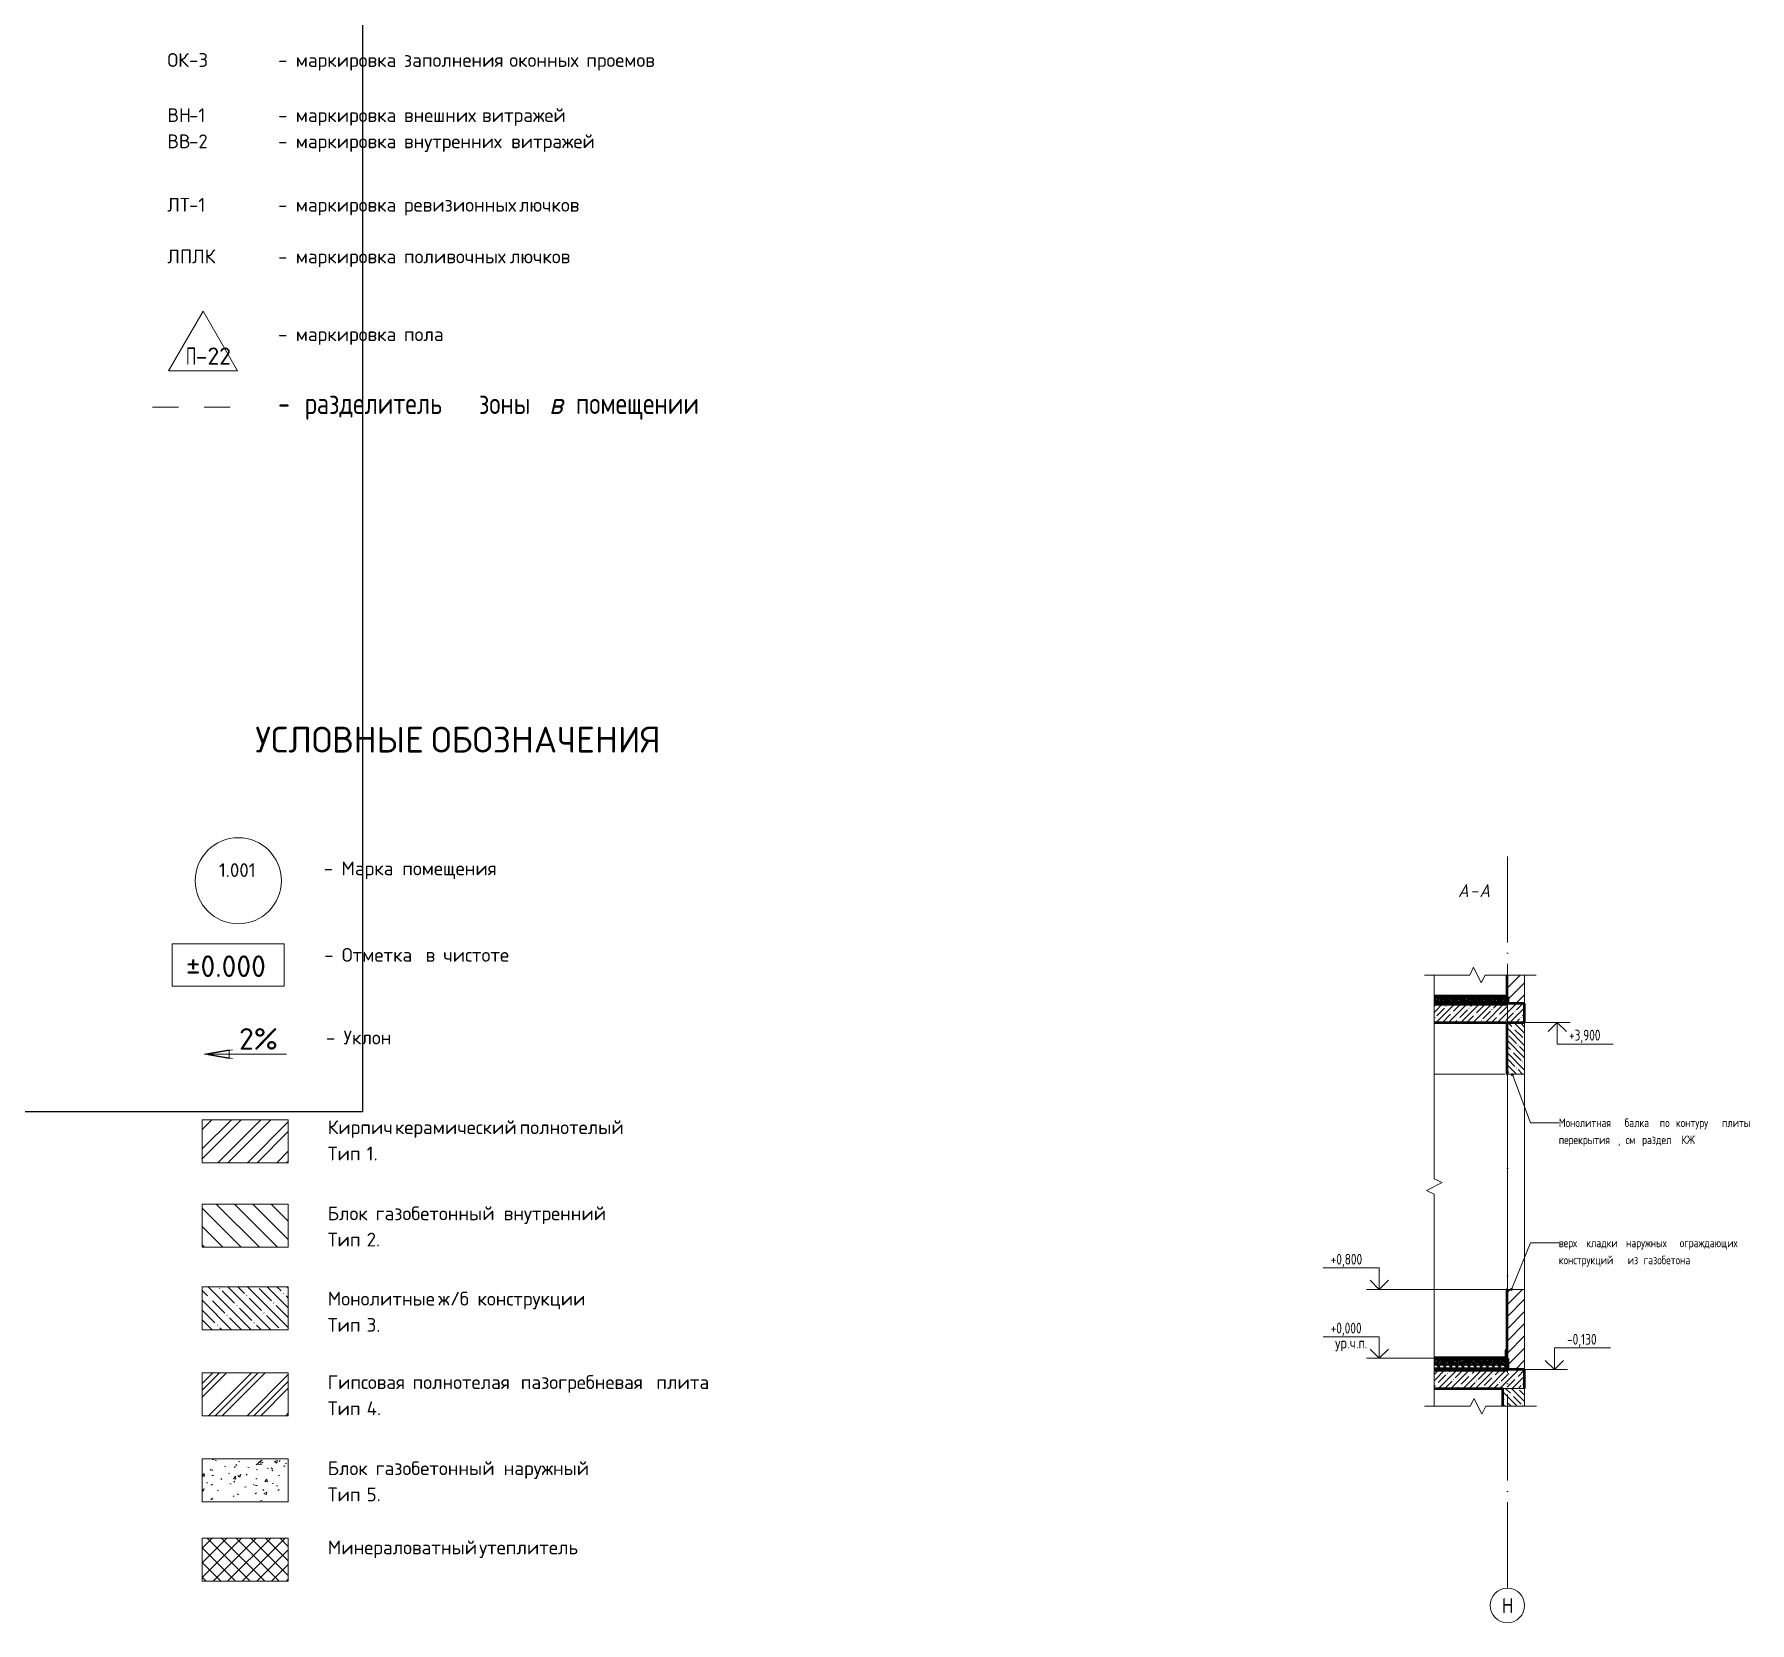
# Model space of a CAD drawing. Header units: millimetres. Extents: x -68946 to 690821, y -552984 to 293768.
# Drawn here: x 169957 to 189880, y -10494 to 7954 of the extents above; entities that cross this region are included whole.
import ezdxf

# ---------------------------------------------------------------- set-up
doc = ezdxf.new("R2010")
doc.units = ezdxf.units.MM
for name, pattern in [('ADSK_Линия сетки_2_', [1250, 1000, -125, 0, -125]), ('ADSK_Линия сетки_3_', [1250, 1000, -125, 0, -125]), ('ADSK_Невидимые', [500, 300, -200]), ('ADSK_Скрыто', [600, 300, -300])]:
    doc.linetypes.add(name, pattern=pattern)
for name, color, linetype, lineweight in [('A-____-NOTE-TEXT', 250, 'Continuous', 9), ('A-CLNG-____-OTLN', 250, 'Continuous', 9), ('A-DETL-____-HDLN', 250, 'ADSK_Невидимые', 9), ('A-DETL-____-OTLN', 250, 'Continuous', 5), ('A-DETL-____-THIN', 250, 'Continuous', 9), ('A-DETL-GENF-OTLN', 250, 'Continuous', 5), ('A-FLOR-____-IDEN', 250, 'Continuous', 9), ('A-FLOR-____-MCUT', 250, 'Continuous', 9), ('A-FLOR-____-PATT', 250, 'Continuous', 25), ('A-FLOR-FNSH-MCUT', 250, 'Continuous', 25), ('A-WALL-____-MCUT', 250, 'Continuous', 13), ('A-WALL-____-PATT', 250, 'Continuous', 13), ('A-WALL-FNSH-MCUT', 250, 'Continuous', 13), ('G-____-____-DIMS', 250, 'Continuous', 9), ('G-____-____-TEXT', 250, 'Continuous', 9), ('S-GRID-____-IDEN', 250, 'Continuous', 9), ('S-GRID-____-OTLN', 250, 'Continuous', 9)]:
    doc.layers.add(name, color=color, linetype=linetype, lineweight=lineweight)
doc.styles.add('GOST Common_3', font='', dxfattribs={"width": 0.9, "height": 12.5})
doc.styles.add('GOST Common_4', font='', dxfattribs={"width": 0.9, "height": 175})
doc.styles.add('GOST Common_5', font='', dxfattribs={"width": 0.8, "height": 125})
doc.styles.add('ISOCPEUR_2', font='isocpeur.ttf', dxfattribs={"height": 160})
doc.styles.add('ISOCPEUR_4', font='isocpeur.ttf', dxfattribs={"height": 300})
doc.styles.add('ISOCPEUR_5', font='isocpeur.ttf', dxfattribs={"height": 8})
doc.styles.add('ISOCPEUR_6', font='isocpeur.ttf', dxfattribs={"height": 3.5})
doc.styles.add('ISOCPEUR_B_I', font='', dxfattribs={"width": 0.9, "height": 17.5})
doc.styles.add('ISOCPEUR_I_1', font='ГОСТ тип А.ttf', dxfattribs={"height": 2500})
doc.styles.get('GOST Common_3').set_extended_font_data('GOST Common')
doc.styles.get('GOST Common_4').set_extended_font_data('GOST Common')
doc.styles.get('GOST Common_5').set_extended_font_data('GOST Common')
doc.styles.get('ISOCPEUR_B_I').set_extended_font_data('ISOCPEUR', italic=True, bold=True)
pattern_1 = [(45, (-43543.95, 4850), (-37.7171, 37.7171), [53.34, -8.89, 1.778, -8.89]), (45, (-43543.95, 4887.694), (-37.7171, 37.7171), []), (50, (-43543.95, 4850), (63.7639, -5.57885), [6.667, -73.342]), (355, (-43543.95, 4850), (-12.3349, 66.8695), [5.334, -58.674]), (100.451, (-43538.635, 4849.535), (51.43036, 61.291), [5.667, -62.332]), (46.184, (-43543.95, 4867.78), (94.8772, -14.7148), [10.001, -110.014]), (96.636, (-43536.04, 4866.55), (83.0912, 86.5993), [8.5, -93.497]), (351.184, (-43543.95, 4867.78), (83.092, 86.5993), [8.001, -88.011]), (21, (-43535.06, 4863.335), (53.0645, -35.7927), [6.667, -73.342]), (326, (-43535.06, 4863.335), (21.6307, 64.4655), [5.334, -58.674]), (71.451, (-43530.64, 4860.35), (74.69646, 28.6724), [5.667, -62.332]), (37.5, (-43543.95, 4850), (1.08041, 29.59427), [1.676, -56.286, 1.676, -57.887, -58.896]), (37.5, (-43543.95, 4850), (1.08041, 29.59427), [-117.526, 1.676, -57.22]), (7.5, (-43543.95, 4850), (23.38637, 35.0635), [1.676, -32.283, 1.676, -54.953, -22.447]), (7.5, (-43543.95, 4850), (23.38637, 35.0635), [-90.589, 1.676, -20.771]), (327.5, (-43563.773, 4850), (47.45657, -2.00547), [1.676, -20.549, 1.676, -67.666, -92.012]), (327.5, (-43563.773, 4850), (47.45657, -2.00547), [-91.567, 1.676, -90.335]), (317.5, (-43572.663, 4850), (51.84495, 8.89904), [1.676, -27.216, 1.676, -44.374, -65.342]), (317.5, (-43572.663, 4850), (51.84495, 8.89904), [-74.943, 1.676, -63.665])]
pattern_2 = [(45, (-43543.95, 4850), (-71.2806, 71.2806), []), (45, (-43472.67, 4850), (-71.2806, 71.2806), [126.008, -25.202, 1.676, -23.525])]
pattern_3 = [(45, (187047.33, -2572.88), (-71.2806, 71.2806), []), (45, (187118.61, -2572.88), (-71.2806, 71.2806), [126.008, -25.202, 1.676, -23.525])]
pattern_4 = [(45, (187047.33, -2572.88), (-37.7171, 37.7171), [53.34, -8.89, 1.778, -8.89]), (45, (187047.33, -2535.185), (-37.7171, 37.7171), []), (50, (187047.33, -2572.88), (63.7639, -5.57885), [6.667, -73.342]), (355, (187047.33, -2572.88), (-12.3349, 66.8695), [5.334, -58.674]), (100.451, (187052.64, -2573.344), (51.43036, 61.291), [5.667, -62.332]), (46.184, (187047.33, -2555.1), (94.8772, -14.7148), [10.001, -110.014]), (96.636, (187055.235, -2556.325), (83.0912, 86.5993), [8.5, -93.497]), (351.184, (187047.33, -2555.1), (83.092, 86.5993), [8.001, -88.011]), (21, (187056.22, -2559.544), (53.0645, -35.7927), [6.667, -73.342]), (326, (187056.22, -2559.544), (21.6307, 64.4655), [5.334, -58.674]), (71.451, (187060.64, -2562.53), (74.69646, 28.6724), [5.667, -62.332]), (37.5, (187047.328, -2572.88), (1.08041, 29.59427), [1.676, -56.286, 1.676, -57.887, -58.896]), (37.5, (187047.328, -2572.88), (1.08041, 29.59427), [-117.526, 1.676, -57.22]), (7.5, (187047.328, -2572.88), (23.38637, 35.0635), [1.676, -32.283, 1.676, -54.953, -22.447]), (7.5, (187047.328, -2572.88), (23.38637, 35.0635), [-90.589, 1.676, -20.771]), (327.5, (187027.504, -2572.88), (47.45657, -2.00547), [1.676, -20.549, 1.676, -67.666, -92.012]), (327.5, (187027.504, -2572.88), (47.45657, -2.00547), [-91.567, 1.676, -90.335]), (317.5, (187018.614, -2572.88), (51.84495, 8.89904), [1.676, -27.216, 1.676, -44.374, -65.342]), (317.5, (187018.614, -2572.88), (51.84495, 8.89904), [-74.943, 1.676, -63.665])]
pattern_5 = [(135, (187047.33, -2572.88), (-71.2806, -71.2806), []), (135, (187118.61, -2572.88), (-71.2806, -71.2806), [126.008, -25.202, 1.676, -23.525])]
pattern_6 = [(45, (187047.33, -2572.88), (-70.7107, 70.7107), [])]

# ---------------------------------------------------------------- blocks, each defined once
blk = doc.blocks.new('Ось сетки - Круг_Ø8 мм-950900-А-А копия 1')
at = {"layer": 'S-GRID-____-IDEN', "color": 220, "lineweight": 20}
for start, end in [(0, 180), (180, 360)]:
    blk.add_arc((-43525, -2871), 200, start, end, dxfattribs=at)
blk = doc.blocks.new('0083_СОШ675_ВК_R22_rvt-1-А-А копия 1')
at = {"layer": 'S-GRID-____-OTLN', "linetype": 'ADSK_Линия сетки_2_'}
blk.add_line((-43525, -2671), (-43525, 5861), dxfattribs=at)
at = {"layer": 'S-GRID-____-IDEN', "color": 110, "lineweight": 5}
blk.add_blockref('Ось сетки - Круг_Ø8 мм-950900-А-А копия 1', (0, 0), dxfattribs=at)
at = {"layer": 'S-GRID-____-IDEN', "insert": (-43589, -2785), "char_height": 175, "width": 155.13, "attachment_point": 1, "style": 'GOST Common_3'}
blk.add_mtext('\\fGOST Common|b0|i0|c204|p34|;\\W.9;Н', dxfattribs=at)
blk = doc.blocks.new('Ось сетки - Круг_Ø8 мм-8258-А-А копия 1')
at = {"layer": 'S-GRID-____-IDEN', "color": 220, "lineweight": 20}
for start, end in [(0, 180), (180, 360)]:
    blk.add_arc((-43525, -2871), 200, start, end, dxfattribs=at)
blk = doc.blocks.new('0083_СОШ675_АИ_R22_rvt-2-А-А копия 1')
at = {"layer": 'A-FLOR-____-PATT', "lineweight": 9}
h = blk.add_hatch(dxfattribs=at)
h.set_pattern_fill('FP_93', color=130, style=0, pattern_type=2)
h.set_pattern_definition(pattern_1)
h.paths.add_polyline_path([(-43525, 4120), (-43525, 4198), (-44374, 4198), (-44374, 4120)])
h = blk.add_hatch(dxfattribs=at)
h.set_pattern_fill('FP_93', color=130, style=0, pattern_type=2)
h.set_pattern_definition(pattern_1)
h.paths.add_polyline_path([(-43525, -80), (-43525, -2), (-44374, -2), (-44374, -80)])
h = blk.add_hatch(dxfattribs=at)
h.set_pattern_fill('FP_94', color=130, style=0, pattern_type=2)
h.set_pattern_definition([(45, (-43543.95, 4850), (-35.35534, 35.35534), []), (135, (-43543.95, 4850), (-35.35534, -35.35534), [])])
h.paths.add_polyline_path([(-43525, -130), (-43525, -80), (-44374, -80), (-44374, -130)])
at = {"layer": 'A-WALL-____-PATT', "lineweight": 9}
for color, points in [(140, [(-43525, 4200), (-43525, 4451), (-43535, 4451), (-43535, 4200)]), (214, [(-43575, -558), (-43575, -350), (-43585, -350), (-43585, -558)])]:
    blk.add_hatch(color=color, dxfattribs=at).paths.add_polyline_path(points)
h = blk.add_hatch(dxfattribs=at)
h.set_pattern_fill('FP_92', color=252, style=0, pattern_type=2)
h.set_pattern_definition(pattern_2)
h.paths.add_polyline_path([(-43540, 4200), (-43525, 4200), (-43525, 4300), (-43540, 4300)])
h = blk.add_hatch(color=140, dxfattribs=at)
h.paths.add_polyline_path([(-43525, 0), (-43525, 800), (-43535, 800), (-43535, 0)])
h.paths.add_polyline_path([(-43535, 3300), (-43525, 3300), (-43525, 3900), (-43535, 3900)])
h = blk.add_hatch(dxfattribs=at)
h.set_pattern_fill('FP_92', color=252, style=0, pattern_type=2)
h.set_pattern_definition(pattern_2)
h.paths.add_polyline_path([(-43550, 0), (-43535, 0), (-43535, 100), (-43550, 100)])
h = blk.add_hatch(dxfattribs=at)
h.set_pattern_fill('FP_92', color=252, style=0, pattern_type=2)
h.set_pattern_definition(pattern_2)
h.paths.add_polyline_path([(-43540, 0), (-43525, 0), (-43525, 100), (-43540, 100)])
at = {"layer": 'A-CLNG-____-OTLN', "color": 130}
for p, q in [((-43555, 3300), (-44374, 3300)), ((-43585, -350), (-44374, -350))]:
    blk.add_line(p, q, dxfattribs=at)
at = {"layer": 'A-FLOR-____-MCUT', "color": 220, "lineweight": 20}
blk.add_line((-43525, -80), (-44374, -80), dxfattribs=at)
at = {"layer": 'A-FLOR-FNSH-MCUT', "color": 130, "lineweight": 9}
for p, q in [((-43525, 4200), (-44374, 4200)), ((-43525, 4198), (-43525, 4200)), ((-43525, 0), (-44374, 0)), ((-43525, -2), (-43525, 0))]:
    blk.add_line(p, q, dxfattribs=at)
at = {"layer": 'A-FLOR-FNSH-MCUT', "color": 180, "lineweight": 70}
for p, q in [((-43525, 4198), (-44374, 4198)), ((-43525, 4120), (-43525, 4198)), ((-44374, 4120), (-43525, 4120)), ((-43525, -2), (-44374, -2)), ((-44374, -130), (-43525, -130)), ((-43525, -80), (-43525, -2)), ((-43525, -130), (-43525, -80))]:
    blk.add_line(p, q, dxfattribs=at)
at = {"layer": 'A-WALL-____-MCUT', "color": 100, "lineweight": 35}
for p, q in [((-43535, 4451), (-43535, 4200)), ((-43525, 4200), (-43525, 4451)), ((-43535, 4200), (-43525, 4200)), ((-43525, 3900), (-43535, 3900)), ((-43535, 3900), (-43535, 3300)), ((-43525, 3300), (-43525, 3900)), ((-43535, 3300), (-43525, 3300)), ((-43525, 800), (-43535, 800)), ((-43535, 800), (-43535, 0)), ((-43525, 0), (-43525, 800)), ((-43535, 0), (-43525, 0)), ((-43575, -350), (-43585, -350)), ((-43585, -350), (-43585, -558)), ((-43575, -558), (-43575, -350))]:
    blk.add_line(p, q, dxfattribs=at)
at = {"layer": 'A-WALL-FNSH-MCUT', "color": 130, "lineweight": 9}
for p, q in [((-43525, 4300), (-43540, 4300)), ((-43540, 4300), (-43540, 4200)), ((-43540, 4200), (-43525, 4200)), ((-43525, 4200), (-43525, 4300)), ((-43535, 100), (-43550, 100)), ((-43550, 100), (-43550, 0)), ((-43525, 100), (-43540, 100)), ((-43540, 100), (-43540, 0)), ((-43535, 0), (-43535, 100)), ((-43525, 0), (-43525, 100)), ((-43550, 0), (-43535, 0)), ((-43540, 0), (-43525, 0))]:
    blk.add_line(p, q, dxfattribs=at)
at = {"layer": 'S-GRID-____-OTLN', "linetype": 'ADSK_Линия сетки_3_'}
blk.add_line((-43525, -2671), (-43525, 5861), dxfattribs=at)
at = {"layer": 'S-GRID-____-IDEN', "color": 110, "lineweight": 5}
blk.add_blockref('Ось сетки - Круг_Ø8 мм-8258-А-А копия 1', (0, 0), dxfattribs=at)
at = {"layer": 'S-GRID-____-IDEN', "insert": (-43589, -2785), "char_height": 175, "width": 155.13, "attachment_point": 1, "style": 'GOST Common_3'}
blk.add_mtext('\\fGOST Common|b0|i0|c204|p34|;\\W.9;Н', dxfattribs=at)
blk = doc.blocks.new('DET_L_Линия разрыва - М50-40156119-А-А копия 1')
at = {"layer": 'A-DETL-GENF-OTLN'}
for p, q in [((-44374, 2085), (-44374, 4451)), ((-44464, 1950), (-44284, 2040)), ((-44284, 2040), (-44374, 2085)), ((-44374, 1905), (-44464, 1950)), ((-44374, -558), (-44374, 1905))]:
    blk.add_line(p, q, dxfattribs=at)
blk = doc.blocks.new('DET_L_Линия разрыва - М50-40156123-А-А копия 1')
at = {"layer": 'A-DETL-GENF-OTLN'}
for p, q in [((-43956, -558), (-44488, -558)), ((-43911, -468), (-43956, -558)), ((-43821, -648), (-43911, -468)), ((-43776, -558), (-43821, -648)), ((-43186, -558), (-43776, -558))]:
    blk.add_line(p, q, dxfattribs=at)
blk = doc.blocks.new('DET_L_Линия разрыва - М50-V70-А-А копия 1')
at = {"layer": 'A-DETL-GENF-OTLN'}
for p, q in [((-44488, 4451), (-43963, 4451)), ((-43963, 4451), (-43918, 4541)), ((-43918, 4541), (-43828, 4361)), ((-43828, 4361), (-43783, 4451)), ((-43783, 4451), (-43193, 4451))]:
    blk.add_line(p, q, dxfattribs=at)
blk = doc.blocks.new('Высотные отметки - Стрелка вверх_ур_ч_п_-32693425-А-А копия 1')
at = {"layer": 'A-____-NOTE-TEXT'}
for p, q in [((-45013, 250), (-45663, 250)), ((-45013, 0), (-45013, 250)), ((-44863, 0), (-45163, 0)), ((-45013, 0), (-45119, 106)), ((-45013, 0), (-44907, 106))]:
    blk.add_line(p, q, dxfattribs=at)
blk = doc.blocks.new('Высотные отметки - Стрелка вверх-32693645-А-А копия 1')
at = {"layer": 'A-____-NOTE-TEXT'}
for p, q in [((-45013, 1050), (-45663, 1050)), ((-45013, 800), (-45013, 1050)), ((-44863, 800), (-45163, 800)), ((-45013, 800), (-45119, 906)), ((-45013, 800), (-44907, 906))]:
    blk.add_line(p, q, dxfattribs=at)
blk = doc.blocks.new('Высотные отметки - Стрелка вниз-32693646-А-А копия 1')
at = {"layer": 'A-____-NOTE-TEXT'}
for p, q in [((-43096, 3900), (-42796, 3900)), ((-42946, 3900), (-43052, 3794)), ((-42946, 3900), (-42946, 3650)), ((-42946, 3900), (-42840, 3794)), ((-42946, 3650), (-42296, 3650))]:
    blk.add_line(p, q, dxfattribs=at)
blk = doc.blocks.new('AAR_СКБ_Марка_Перекрытия - Марка пола-17325028-АР1_Маркировочный план_надземные_Условные обозначения')
at = {"layer": 'A-FLOR-____-IDEN'}
for p, q in [((5755, 4739), (5355, 4046)), ((5755, 4739), (6155, 4046)), ((5355, 4046), (6155, 4046))]:
    blk.add_line(p, q, dxfattribs=at)

msp = doc.modelspace()

# ---------------------------------------------------------------- hatches: boundary and pattern name
at = {"layer": 'A-DETL-GENF-OTLN', "lineweight": 5}
h = msp.add_hatch(dxfattribs=at)
h.set_pattern_fill('FP_89', color=50, style=0, pattern_type=2)
h.set_pattern_definition([(45, (160877.77, -22864.1), (-171.074, 171.074), []), (45, (160991.82, -22864.1), (-171.074, 171.074), [])])
h.paths.add_polyline_path([(172906.9322, -5151.6739), (172906.9322, -4651.6739), (171906.9322, -4651.6739), (171906.9322, -5151.6739)])
h = msp.add_hatch(dxfattribs=at)
h.set_pattern_fill('FP_90', color=50, style=0, pattern_type=2)
h.set_pattern_definition([(135, (160877.77, -22864.09), (-106.066, -106.066), [])])
h.paths.add_polyline_path([(172906.9322, -6131.6739), (172906.9322, -5631.6739), (171906.9322, -5631.6739), (171906.9322, -6131.6739)])
h = msp.add_hatch(dxfattribs=at)
h.set_pattern_fill('FP_91', color=50, style=0, pattern_type=2)
h.set_pattern_definition([(135, (160877.77, -22864.09), (-114.0493, -114.0493), []), (135, (160991.82, -22864.09), (-114.0493, -114.0493), [201.612, -40.322, 3.353, -36.97])])
h.paths.add_polyline_path([(172906.9322, -7091.6739), (172906.9322, -6591.6739), (171906.9322, -6591.6739), (171906.9322, -7091.6739)])
h = msp.add_hatch(dxfattribs=at)
h.set_pattern_fill('FP_88', color=50, style=0, pattern_type=2)
h.set_pattern_definition([(45, (160877.77, -22864.1), (-224.5064, 224.5064), []), (45, (160957.14, -22864.1), (0, 449.013), []), (45, (160798.4, -22864.1), (0, 449.013), [])])
h.paths.add_polyline_path([(172906.9322, -8091.6739), (172906.9322, -7591.6739), (171906.9322, -7591.6739), (171906.9322, -8091.6739)])
h = msp.add_hatch(dxfattribs=at)
h.set_pattern_fill('FP_3', color=50, style=0, pattern_type=2)
h.set_pattern_definition([(50, (160877.77, -22864.1), (364.368, -31.8783), [38.1, -419.1]), (355, (160877.77, -22864.1), (-70.486, 382.113), [30.48, -335.28]), (100.451, (160908.13, -22866.75), (293.885, 350.2334), [32.38, -356.18]), (46.184, (160877.77, -22762.5), (542.158, -84.086), [57.15, -628.65]), (96.636, (160922.95, -22769.5), (474.805, 494.855), [48.57, -534.27]), (351.184, (160877.77, -22762.5), (474.81, 494.85), [45.72, -502.92]), (21, (160928.57, -22787.9), (303.2285, -204.5305), [38.1, -419.1]), (326, (160928.57, -22787.9), (123.604, 368.376), [30.48, -335.28]), (71.451, (160953.84, -22804.94), (426.834, 163.843), [32.38, -356.18]), (37.5, (160877.77, -22864.09), (6.17665, 169.11015), [16.764, -314.452, 16.764, -323.596, -336.55]), (37.5, (160877.77, -22864.09), (6.17665, 169.11015), [-671.576, 16.764, -319.786]), (7.5, (160877.77, -22864.1), (133.6389, 200.3615), [16.764, -177.292, 16.764, -306.832, -128.27]), (7.5, (160877.77, -22864.1), (133.6389, 200.3615), [-517.652, 16.764, -111.506]), (327.5, (160764.48, -22864.09), (271.1818, -11.4584), [16.764, -110.236, 16.764, -379.476, -525.78]), (327.5, (160764.48, -22864.09), (271.1818, -11.4584), [-523.24, 16.764, -509.016]), (317.5, (160713.68, -22864.1), (296.2585, 50.8528), [16.764, -148.336, 16.764, -246.38, -373.38]), (317.5, (160713.68, -22864.1), (296.2585, 50.8528), [-428.244, 16.764, -356.616])])
h.paths.add_polyline_path([(172906.9322, -9091.6739), (172906.9322, -8591.6739), (171906.9322, -8591.6739), (171906.9322, -9091.6739)])
h = msp.add_hatch(dxfattribs=at)
h.set_pattern_fill('FP_48', color=50, style=0, pattern_type=2)
h.set_pattern_definition([(135, (160877.77, -22864.09), (-84.8528, -84.8528), []), (225, (160877.77, -22864.09), (84.8528, -84.8528), [])])
h.paths.add_polyline_path([(172906.9322, -10011.6739), (172906.9322, -9511.6739), (171906.9322, -9511.6739), (171906.9322, -10011.6739)])
at = {"layer": 'A-FLOR-____-PATT', "lineweight": 9}
h = msp.add_hatch(dxfattribs=at)
h.set_pattern_fill('FP_93', color=256, style=0, pattern_type=2)
h.set_pattern_definition(pattern_4)
h.paths.add_polyline_path([(187066.2767, -3277.8791), (187066.2767, -3234.8791), (186217.6049, -3234.8791), (186217.6049, -3277.8791)])
h = msp.add_hatch(dxfattribs=at)
h.set_pattern_fill('FP_95', color=256, style=0, pattern_type=2)
h.set_pattern_definition([(45, (187047.328, -2572.88), (-17.67767, 17.67767), []), (135, (187047.328, -2572.88), (-17.67767, -17.67767), [])])
h.paths.add_polyline_path([(187066.2767, -3282.8791), (187066.2767, -3277.8791), (186217.6049, -3277.8791), (186217.6049, -3282.8791)])
h = msp.add_hatch(dxfattribs=at)
h.set_pattern_fill('FP_92', color=256, style=0, pattern_type=2)
h.set_pattern_definition(pattern_3)
h.paths.add_polyline_path([(187266.2767, -3522.8791), (187266.2767, -3302.8791), (186217.6049, -3302.8791), (186217.6049, -3522.8791)])
h = msp.add_hatch(dxfattribs=at)
h.set_pattern_fill('FP_93', color=256, style=0, pattern_type=2)
h.set_pattern_definition(pattern_4)
h.paths.add_polyline_path([(187066.2767, -7502.8791), (187066.2767, -7424.8791), (186217.6049, -7424.8791), (186217.6049, -7502.8791)])
h = msp.add_hatch(dxfattribs=at)
h.set_pattern_fill('FP_94', color=256, style=0, pattern_type=2)
h.set_pattern_definition([(45, (187047.33, -2572.88), (-35.35534, 35.35534), []), (135, (187047.33, -2572.88), (-35.35534, -35.35534), [])])
h.paths.add_polyline_path([(187066.2767, -7532.8791), (187066.2767, -7502.8791), (186217.6049, -7502.8791), (186217.6049, -7532.8791)])
h = msp.add_hatch(dxfattribs=at)
h.set_pattern_fill('FP_92', color=256, style=0, pattern_type=2)
h.set_pattern_definition(pattern_3)
h.paths.add_polyline_path([(187266.2767, -7772.8791), (187266.2767, -7552.8791), (186217.6049, -7552.8791), (186217.6049, -7772.8791)])
at = {"layer": 'A-WALL-____-PATT', "lineweight": 15}
h = msp.add_hatch(dxfattribs=at)
h.set_pattern_fill('FP_97', color=256, style=0, pattern_type=2)
h.set_pattern_definition(pattern_6)
h.paths.add_polyline_path([(187266.2767, -3302.8791), (187266.2767, -2971.431), (187066.2767, -2971.431), (187066.2767, -3302.8791)])
h = msp.add_hatch(dxfattribs=at)
h.set_pattern_fill('FP_96', color=256, style=0, pattern_type=2)
h.set_pattern_definition(pattern_5)
h.paths.add_polyline_path([(187066.2773, -4122.8791), (187266.2773, -4122.8791), (187266.2773, -3522.8791), (187066.2773, -3522.8791)])
h = msp.add_hatch(dxfattribs=at)
h.set_pattern_fill('FP_97', color=256, style=0, pattern_type=2)
h.set_pattern_definition(pattern_6)
h.paths.add_polyline_path([(187266.2767, -7552.8791), (187266.2767, -6622.8791), (187066.2767, -6622.8791), (187066.2767, -7552.8791)])
h = msp.add_hatch(dxfattribs=at)
h.set_pattern_fill('FP_96', color=256, style=0, pattern_type=2)
h.set_pattern_definition(pattern_5)
h.paths.add_polyline_path([(187266.2767, -7980.9138), (187266.2767, -7772.8791), (187016.2767, -7772.8791), (187016.2767, -7980.9138)])
at = {"layer": 'G-____-____-TEXT'}
h = msp.add_hatch(color=70, dxfattribs=at)
edge = h.paths.add_edge_path()
edge.add_arc((187123.9711, -4128.6614), 12.5, 0, 360)
h = msp.add_hatch(color=70, dxfattribs=at)
edge = h.paths.add_edge_path()
edge.add_arc((187113.0184, -6623.1155), 12.5, 0, 360)

# ---------------------------------------------------------------- linework, layer by layer
at = {"color": 1}
msp.add_lwpolyline([(173774.1788, 68376.857), (126127.8919, 68376.857), (126127.8919, -4557.0324), (173774.1788, -4557.0324)], close=True, dxfattribs=at)
at = {"layer": 'A-CLNG-____-OTLN'}
for p, q in [((187036.2767, -3523.8791), (186217.6049, -3523.8791)), ((187011.2767, -7773.8791), (186217.6049, -7773.8791))]:
    msp.add_line(p, q, dxfattribs=at)
at = {"layer": 'A-DETL-____-HDLN', "color": 18, "linetype": 'ADSK_Скрыто', "lineweight": 5, "true_color": 0x000000}
msp.add_line((171330.6797, 3622.8418), (172530.6797, 3622.8418), dxfattribs=at)
at = {"layer": 'A-DETL-____-OTLN', "lineweight": 13}
for p, q in [((172220.1469, -3838.8219), (171930.3692, -3889.9176)), ((171930.3692, -3889.9176), (172220.1469, -3941.0132)), ((172886.9322, -3889.9176), (171966.9322, -3889.9176)), ((172220.1469, -3941.0132), (172220.1469, -3838.8219))]:
    msp.add_line(p, q, dxfattribs=at)
at = {"layer": 'A-DETL-____-OTLN'}
for q in [(172260.1469, -3838.8219), (172260.1469, -3941.0132)]:
    msp.add_line((171970.3692, -3889.9176), q, dxfattribs=at)
at = {"layer": 'A-DETL-____-OTLN', "lineweight": 9}
for p, q in [((187066.2767, -6622.8791), (187066.2767, -4122.8791)), ((187266.2773, -4122.8791), (187266.2773, -6622.8791))]:
    msp.add_line(p, q, dxfattribs=at)
at = {"layer": 'A-DETL-____-THIN'}
for p, q in [((172906.9322, -4651.6739), (171906.9322, -4651.6739)), ((171906.9322, -4651.6739), (171906.9322, -5151.6739)), ((172906.9322, -5151.6739), (172906.9322, -4651.6739)), ((171906.9322, -5151.6739), (172906.9322, -5151.6739)), ((172906.9322, -5631.6739), (171906.9322, -5631.6739)), ((171906.9322, -5631.6739), (171906.9322, -6131.6739)), ((172906.9322, -6131.6739), (172906.9322, -5631.6739)), ((171906.9322, -6131.6739), (172906.9322, -6131.6739)), ((172906.9322, -6591.6739), (171906.9322, -6591.6739)), ((171906.9322, -6591.6739), (171906.9322, -7091.6739)), ((172906.9322, -7091.6739), (172906.9322, -6591.6739)), ((171906.9322, -7091.6739), (172906.9322, -7091.6739)), ((172906.9322, -7591.6739), (171906.9322, -7591.6739)), ((171906.9322, -7591.6739), (171906.9322, -8091.6739)), ((172906.9322, -8091.6739), (172906.9322, -7591.6739)), ((171906.9322, -8091.6739), (172906.9322, -8091.6739)), ((172906.9322, -8591.6739), (171906.9322, -8591.6739)), ((171906.9322, -8591.6739), (171906.9322, -9091.6739)), ((172906.9322, -9091.6739), (172906.9322, -8591.6739)), ((171906.9322, -9091.6739), (172906.9322, -9091.6739)), ((172906.9322, -9511.6739), (171906.9322, -9511.6739)), ((171906.9322, -9511.6739), (171906.9322, -10011.6739)), ((172906.9322, -10011.6739), (172906.9322, -9511.6739)), ((171906.9322, -10011.6739), (172906.9322, -10011.6739))]:
    msp.add_line(p, q, dxfattribs=at)
msp.add_circle((172326.4039, -1876.6456), 500, dxfattribs=at)
at = {"layer": 'A-FLOR-____-MCUT'}
for p, q in [((187066.2767, -3224.8791), (186217.6049, -3224.8791)), ((187066.2767, -3234.8791), (186217.6049, -3234.8791)), ((187066.2767, -3277.8791), (186217.6049, -3277.8791)), ((187066.2767, -7424.8791), (186217.6049, -7424.8791)), ((187066.2767, -7502.8791), (186217.6049, -7502.8791))]:
    msp.add_line(p, q, dxfattribs=at)
at = {"layer": 'A-FLOR-FNSH-MCUT', "color": 60, "lineweight": 9}
for p, q in [((187066.2767, -3222.8791), (186217.6049, -3222.8791)), ((187066.2767, -3282.8791), (187066.2767, -3222.8791)), ((187066.2767, -7422.8791), (186217.6049, -7422.8791))]:
    msp.add_line(p, q, dxfattribs=at)
at = {"layer": 'A-FLOR-FNSH-MCUT', "color": 210, "lineweight": 15}
for p, q in [((187066.2767, -3282.8791), (186217.6049, -3282.8791)), ((187066.2767, -3302.8791), (187066.2767, -3282.8791)), ((187066.2767, -7532.8791), (186217.6049, -7532.8791))]:
    msp.add_line(p, q, dxfattribs=at)
at = {"layer": 'A-FLOR-FNSH-MCUT', "color": 170, "lineweight": 50}
for p, q in [((187266.2767, -3302.8791), (186217.6049, -3302.8791)), ((187266.2767, -3522.8791), (187266.2767, -3302.8791)), ((186217.6049, -3522.8791), (187266.2767, -3522.8791)), ((187266.2767, -7552.8791), (186217.6049, -7552.8791)), ((187266.2767, -7772.8791), (187266.2767, -7552.8791)), ((186217.6049, -7772.8791), (187016.2767, -7772.8791))]:
    msp.add_line(p, q, dxfattribs=at)
at = {"layer": 'A-WALL-____-MCUT', "lineweight": 15}
for p, q in [((187066.2767, -2971.431), (187066.2767, -3302.8791)), ((187266.2767, -3302.8791), (187266.2767, -2971.431)), ((187266.2773, -3522.8791), (187066.2773, -3522.8791)), ((187066.2773, -3522.8791), (187066.2773, -4122.8791)), ((187266.2773, -4122.8791), (187266.2773, -3522.8791)), ((187066.2773, -4122.8791), (187266.2773, -4122.8791)), ((187066.2767, -6622.8791), (187066.2767, -7552.8791)), ((187266.2767, -6622.8791), (187066.2767, -6622.8791)), ((187266.2767, -7552.8791), (187266.2767, -6622.8791)), ((187066.2767, -7552.8791), (187266.2767, -7552.8791)), ((187016.2767, -7772.8791), (187016.2767, -7980.9138)), ((187266.2767, -7772.8791), (187016.2767, -7772.8791)), ((187266.2767, -7980.9138), (187266.2767, -7772.8791))]:
    msp.add_line(p, q, dxfattribs=at)
at = {"layer": 'G-____-____-DIMS'}
for p, q in [((186289.1043, -3522.8791), (187645.7034, -3522.8791)), ((186765.0687, -3522.8791), (186289.1043, -3522.8791)), ((186526.2479, -6622.8791), (185577.9049, -6622.8791)), ((187119.7077, -6622.8791), (186526.2479, -6622.8791)), ((186945.0501, -7422.8791), (185577.9049, -7422.8791)), ((186399.4077, -7552.8791), (187612.686, -7552.8791)), ((186733.2256, -7552.8791), (186399.4077, -7552.8791)), ((187029.7581, -7422.8791), (186945.0501, -7422.8791))]:
    msp.add_line(p, q, dxfattribs=at)
at = {"layer": 'G-____-____-TEXT', "color": 70}
for p, q in [((187123.9711, -4128.6614), (187336.0299, -4687.4507)), ((187336.0299, -4687.4507), (187663.2235, -4687.4507)), ((187113.0184, -6623.1155), (187336.0299, -6083.2693)), ((187336.0299, -6083.2693), (187663.2235, -6083.2693))]:
    msp.add_line(p, q, dxfattribs=at)
at = {"layer": 'G-____-____-TEXT', "color": 70, "flags": 128}
msp.add_lwpolyline([(171558.3048, -2610.5198), (172860.8567, -2610.5198), (172860.8567, -3100.5198), (171558.3048, -3100.5198)], close=True, dxfattribs=at)
at = {"layer": 'G-____-____-TEXT', "color": 70}
for centre in [(187123.9711, -4128.6614), (187113.0184, -6623.1155)]:
    msp.add_circle(centre, 12.5, dxfattribs=at)

# ---------------------------------------------------------------- block references
at = {"color": 170, "lineweight": 5}
for name in ['0083_СОШ675_АИ_R22_rvt-2-А-А копия 1', '0083_СОШ675_ВК_R22_rvt-1-А-А копия 1']:
    msp.add_blockref(name, (230591.2773, -7422.8791), dxfattribs=at)
at = {"layer": 'A-____-NOTE-TEXT'}
for name in ['Высотные отметки - Стрелка вниз-32693646-А-А копия 1', 'Высотные отметки - Стрелка вверх-32693645-А-А копия 1', 'Высотные отметки - Стрелка вверх_ур_ч_п_-32693425-А-А копия 1']:
    msp.add_blockref(name, (230591.2773, -7422.8791), dxfattribs=at)
at = {"layer": 'A-DETL-GENF-OTLN'}
for name in ['DET_L_Линия разрыва - М50-V70-А-А копия 1', 'DET_L_Линия разрыва - М50-40156119-А-А копия 1', 'DET_L_Линия разрыва - М50-40156123-А-А копия 1']:
    msp.add_blockref(name, (230591.2773, -7422.8791), dxfattribs=at)
at = {"layer": 'A-FLOR-____-IDEN', "color": 18, "true_color": 0x000000}
msp.add_blockref('AAR_СКБ_Марка_Перекрытия - Марка пола-17325028-АР1_Маркировочный план_надземные_Условные обозначения', (166161.7282, -0.0006), dxfattribs=at)
at = {"layer": 'G-____-____-DIMS', "extrusion": (0, 0, -1)}
msp.add_blockref('Высотные отметки - Стрелка вверх-32693645-А-А копия 1', (-142599.3136, -8352.8791), dxfattribs=at)

# ---------------------------------------------------------------- texts
at = {"layer": 'A-FLOR-____-IDEN', "color": 18, "true_color": 0x000000, "char_height": 200, "attachment_point": 1, "style": 'ISOCPEUR_2'}
for s, insert, width in [('\\fISOCPEUR|b0|i0|c204|p34|;\\W.7;П', (171716.2601, 4316.9517), 140.295312), ('-22', (171832.0153, 4316.9517), 370.379625)]:
    msp.add_mtext(s, dxfattribs=dict(at, insert=insert, width=width))
at = {"layer": 'G-____-____-DIMS', "char_height": 125, "attachment_point": 1, "line_spacing_factor": 1.022761, "style": 'GOST Common_5'}
for s, insert, width in [('+3,900', (187781.3654, -3607.6008), 514.411284), ('+0,800', (185013.5669, -6209.5256), 514.411284), ('+0,000', (185013.5669, -7009.5256), 514.411284), ('-0,130', (187759.0334, -7139.5256), 488.766147)]:
    msp.add_mtext(s, dxfattribs=dict(at, insert=insert, width=width))
at = {"layer": 'G-____-____-DIMS', "char_height": 125, "attachment_point": 1, "style": 'GOST Common_4'}
for s, insert, width in [('ур', (185064.9421, -7182.6062), 173.1645), ('\\fGOST Common|b0|i0|c204|p34|;\\W.8;.', (185207.8171, -7182.6062), 35.27425), ('\\fGOST Common|b0|i0|c204|p34|;\\W.8;ч', (185236.9213, -7182.6062), 86.58225), ('\\fGOST Common|b0|i0|c204|p34|;\\W.8;.', (185308.3588, -7182.6062), 35.27425), ('\\fGOST Common|b0|i0|c204|p34|;\\W.8;п', (185337.463, -7182.6062), 86.58225), ('\\fGOST Common|b0|i0|c204|p34|;\\W.8;.', (185408.9005, -7182.6062), 35.27425)]:
    msp.add_mtext(s, dxfattribs=dict(at, insert=insert, width=width))
at = {"layer": 'G-____-____-TEXT', "color": 18, "true_color": 0x000000, "attachment_point": 1}
for s, insert, char_height, width, style in [('ОК', (171502.6123, 7735.3851), 160, 304.64125, 'ISOCPEUR_4'), ('-3', (171753.9664, 7735.3851), 160, 272.57375, 'ISOCPEUR_4'), ('- ', (172788.4754, 7735.3851), 160, 248.523125, 'ISOCPEUR_4'), ('маркировка', (172993.5274, 7735.3851), 160, 1410.97, 'ISOCPEUR_4'), ('заполнения', (174250.2983, 7735.3851), 160, 1370.885625, 'ISOCPEUR_4'), ('оконных', (175473.9962, 7735.3851), 160, 970.041875, 'ISOCPEUR_4'), ('проемов', (176366.9649, 7735.3851), 160, 970.041875, 'ISOCPEUR_4'), ('ВН', (171502.6123, 7095.3851), 160, 304.64125, 'ISOCPEUR_4'), ('-1', (171753.9664, 7095.3851), 160, 232.489375, 'ISOCPEUR_4'), ('- ', (172788.4754, 7095.3851), 160, 248.523125, 'ISOCPEUR_4'), ('маркировка', (172993.5274, 7095.3851), 160, 1410.97, 'ISOCPEUR_4'), ('внешних', (174250.2983, 7095.3851), 160, 986.075625, 'ISOCPEUR_4'), ('витражей', (175156.4962, 7095.3851), 160, 1170.46375, 'ISOCPEUR_4'), ('ВВ', (171502.6123, 6791.1143), 160, 304.64125, 'ISOCPEUR_4'), ('-2', (171753.9664, 6791.1143), 160, 272.57375, 'ISOCPEUR_4'), ('витражей', (175493.8399, 6791.1143), 160, 1170.46375, 'ISOCPEUR_4'), ('- ', (172788.4754, 6791.1143), 160, 248.523125, 'ISOCPEUR_4'), ('маркировка', (172993.5274, 6791.1143), 160, 1410.97, 'ISOCPEUR_4'), ('внутренних', (174250.2983, 6791.1143), 160, 1394.93625, 'ISOCPEUR_4'), ('ЛТ', (171502.6123, 6054.197), 160, 304.64125, 'ISOCPEUR_4'), ('-1', (171753.9664, 6054.197), 160, 232.489375, 'ISOCPEUR_4'), ('маркировка', (172993.5274, 6054.197), 160, 1410.97, 'ISOCPEUR_4'), ('ревизионных', (174250.2983, 6054.197), 160, 1507.1725, 'ISOCPEUR_4'), ('лючков', (175586.4441, 6054.197), 160, 841.771875, 'ISOCPEUR_4'), ('- ', (172788.4754, 6054.197), 160, 248.523125, 'ISOCPEUR_4'), ('ЛПЛК', (171502.6123, 5454.197), 160, 609.2825, 'ISOCPEUR_4'), ('маркировка', (172993.5274, 5454.197), 160, 1410.97, 'ISOCPEUR_4'), ('поливочных', (174250.2983, 5454.197), 160, 1378.9025, 'ISOCPEUR_4'), ('лючков', (175480.6108, 5454.197), 160, 841.771875, 'ISOCPEUR_4'), ('- ', (172788.4754, 5454.197), 160, 248.523125, 'ISOCPEUR_4'), ('- ', (172788.4754, 4550.6168), 160, 248.523125, 'ISOCPEUR_4'), ('маркировка', (172993.5274, 4550.6168), 160, 1410.97, 'ISOCPEUR_4'), ('пола', (174250.2983, 4550.6168), 160, 561.18125, 'ISOCPEUR_4'), ('- ', (172788.4754, 3793.9014), 250, 375.18975, 'ISOCPEUR_I_1'), ('разделитель', (173098.0379, 3793.9014), 250, 2279.99925, 'ISOCPEUR_I_1'), ('зоны', (175122.1004, 3793.9014), 250, 815.316188, 'ISOCPEUR_I_1'), ('\\fISOCPEUR|b0|i1|c204|p34|;\\W.9;в', (175937.6785, 3793.9014), 250, 202.02525, 'ISOCPEUR_I_1'), ('помещении', (176247.241, 3793.9014), 250, 1919.239875, 'ISOCPEUR_I_1')]:
    msp.add_mtext(s, dxfattribs=dict(at, insert=insert, char_height=char_height, width=width, style=style))
at = {"layer": 'G-____-____-TEXT', "color": 7, "attachment_point": 1}
for s, insert, char_height, width, style in [('УСЛОВНЫЕ', (172523.8483, -87.7042), 300, 2260.75875, 'ISOCPEUR_6'), ('ОБОЗНАЧЕНИЯ', (174567.7546, -87.7042), 300, 3142.615, 'ISOCPEUR_6'), ('1.001', (172101.5552, -1673.1052), 160, 521.096875, 'ISOCPEUR_4'), ('- ', (173318.4661, -1653.1052), 160, 248.523125, 'ISOCPEUR_4'), ('Марка', (173523.5182, -1653.1052), 160, 745.569375, 'ISOCPEUR_4'), ('помещения', (174231.2786, -1653.1052), 160, 1298.73375, 'ISOCPEUR_4'), ('\\fISOCPEUR|b1|i1|c204|p34|;А', (186493.8603, -1915.2896), 150, 168.354375, 'ISOCPEUR_B_I'), ('\\fISOCPEUR|b1|i1|c204|p34|;А', (186741.9071, -1915.2896), 150, 168.354375, 'ISOCPEUR_B_I'), ('\\fISOCPEUR|b1|i1|c204|p34|;-', (186632.7665, -1915.2896), 150, 132.278437, 'ISOCPEUR_B_I'), (' ±0.000', (171558.3048, -2744.1656), 250, 1354.851875, 'ISOCPEUR_5'), ('- ', (173323.7944, -2657.4405), 160, 248.523125, 'ISOCPEUR_4'), ('Отметка', (173528.8465, -2657.4405), 160, 1066.244375, 'ISOCPEUR_4'), ('\\fISOCPEUR|b0|i0|c204|p34|;в', (174501.1902, -2657.4405), 160, 136.286875, 'ISOCPEUR_4'), ('чистоте', (174706.2423, -2657.4405), 160, 994.0925, 'ISOCPEUR_4'), ('2%', (172335.3088, -3588.3356), 250, 553.164375, 'ISOCPEUR_5'), ('- ', (173343.7944, -3617.4405), 160, 248.523125, 'ISOCPEUR_4'), ('Уклон', (173548.8465, -3617.4405), 160, 697.468125, 'ISOCPEUR_4'), ('Кирпич', (173364.7279, -4659.8538), 160, 833.755, 'ISOCPEUR_4'), ('керамический', (174145.2487, -4659.8538), 160, 1643.459375, 'ISOCPEUR_4'), ('полнотелый', (175593.8425, -4659.8538), 160, 1410.97, 'ISOCPEUR_4'), ('Монолитная', (187663.2235, -4637.4507), 100, 858.607313, 'ISOCPEUR_I_1'), ('балка', (188428.2001, -4637.4507), 100, 425.696062, 'ISOCPEUR_I_1'), ('по', (188835.9891, -4637.4507), 100, 158.734125, 'ISOCPEUR_I_1'), ('контуру', (189023.5126, -4637.4507), 100, 580.822594, 'ISOCPEUR_I_1'), ('плиты', (189559.2938, -4637.4507), 100, 436.518844, 'ISOCPEUR_I_1'), ('Тип', (173364.7279, -4964.1247), 160, 424.894375, 'ISOCPEUR_4'), (' 1.', (173715.3008, -4964.1247), 160, 264.556875, 'ISOCPEUR_4'), ('перекрытия', (187663.2235, -4835.8882), 100, 833.354156, 'ISOCPEUR_I_1'), (', ', (188350.8094, -4835.8882), 100, 108.227812, 'ISOCPEUR_I_1'), ('см', (188440.1063, -4835.8882), 100, 162.341719, 'ISOCPEUR_I_1'), ('раздел', (188630.6063, -4835.8882), 100, 487.025156, 'ISOCPEUR_I_1'), ('КЖ', (189088.9969, -4835.8882), 100, 209.240437, 'ISOCPEUR_I_1'), ('Блок', (173364.7279, -5659.8538), 160, 561.18125, 'ISOCPEUR_4'), ('газобетонный', (173920.3529, -5659.8538), 160, 1691.560625, 'ISOCPEUR_4'), ('внутренний', (175408.6341, -5659.8538), 160, 1394.93625, 'ISOCPEUR_4'), ('Тип', (173364.7279, -5964.1247), 160, 424.894375, 'ISOCPEUR_4'), (' 2.', (173715.3008, -5964.1247), 160, 304.64125, 'ISOCPEUR_4'), ('верх', (187663.2235, -6033.2693), 100, 317.46825, 'ISOCPEUR_I_1'), ('кладки', (187981.7157, -6033.2693), 100, 490.63275, 'ISOCPEUR_I_1'), ('наружных', (188443.0829, -6033.2693), 100, 689.050406, 'ISOCPEUR_I_1'), ('ограждающих', (189068.161, -6033.2693), 100, 981.2655, 'ISOCPEUR_I_1'), ('конструкций', (187663.2235, -6231.7068), 100, 901.898438, 'ISOCPEUR_I_1'), ('из', (188463.9188, -6231.7068), 100, 155.126531, 'ISOCPEUR_I_1'), ('газобетона', (188648.4657, -6231.7068), 100, 844.176938, 'ISOCPEUR_I_1'), ('Монолитные', (173364.7279, -6650.529), 160, 1443.0375, 'ISOCPEUR_4'), ('\\fISOCPEUR|b0|i0|c204|p34|;ж', (174647.957, -6650.529), 160, 168.354375, 'ISOCPEUR_4'), ('\\fISOCPEUR|b0|i0|c204|p34|;/', (174786.8633, -6650.529), 160, 136.286875, 'ISOCPEUR_4'), ('\\fISOCPEUR|b0|i0|c204|p34|;б', (174899.3112, -6650.529), 160, 136.286875, 'ISOCPEUR_4'), ('конструкции', (175104.3633, -6650.529), 160, 1523.20625, 'ISOCPEUR_4'), ('Тип', (173364.7279, -6954.7998), 160, 424.894375, 'ISOCPEUR_4'), (' 3.', (173715.3008, -6954.7998), 160, 304.64125, 'ISOCPEUR_4'), ('Гипсовая', (173364.7279, -7619.8538), 160, 1082.278125, 'ISOCPEUR_4'), ('полнотелая', (174350.3008, -7619.8538), 160, 1410.97, 'ISOCPEUR_4'), ('пазогребневая', (175607.0716, -7619.8538), 160, 1795.78, 'ISOCPEUR_4'), ('плита', (177181.3425, -7619.8538), 160, 729.535625, 'ISOCPEUR_4'), ('Тип', (173364.7279, -7924.1247), 160, 424.894375, 'ISOCPEUR_4'), (' 4.', (173715.3008, -7924.1247), 160, 320.675, 'ISOCPEUR_4'), ('Блок', (173364.7279, -8619.8538), 160, 561.18125, 'ISOCPEUR_4'), ('газобетонный', (173920.3529, -8619.8538), 160, 1691.560625, 'ISOCPEUR_4'), ('наружный', (175408.6341, -8619.8538), 160, 1154.43, 'ISOCPEUR_4'), ('Тип', (173364.7279, -8924.1247), 160, 424.894375, 'ISOCPEUR_4'), (' 5.', (173715.3008, -8924.1247), 160, 304.64125, 'ISOCPEUR_4'), ('Минераловатный', (173364.7279, -9539.8538), 160, 2020.2525, 'ISOCPEUR_4'), ('утеплитель', (175124.207, -9539.8538), 160, 1427.00375, 'ISOCPEUR_4')]:
    msp.add_mtext(s, dxfattribs=dict(at, insert=insert, char_height=char_height, width=width, style=style))

doc.saveas('drawing.dxf')
